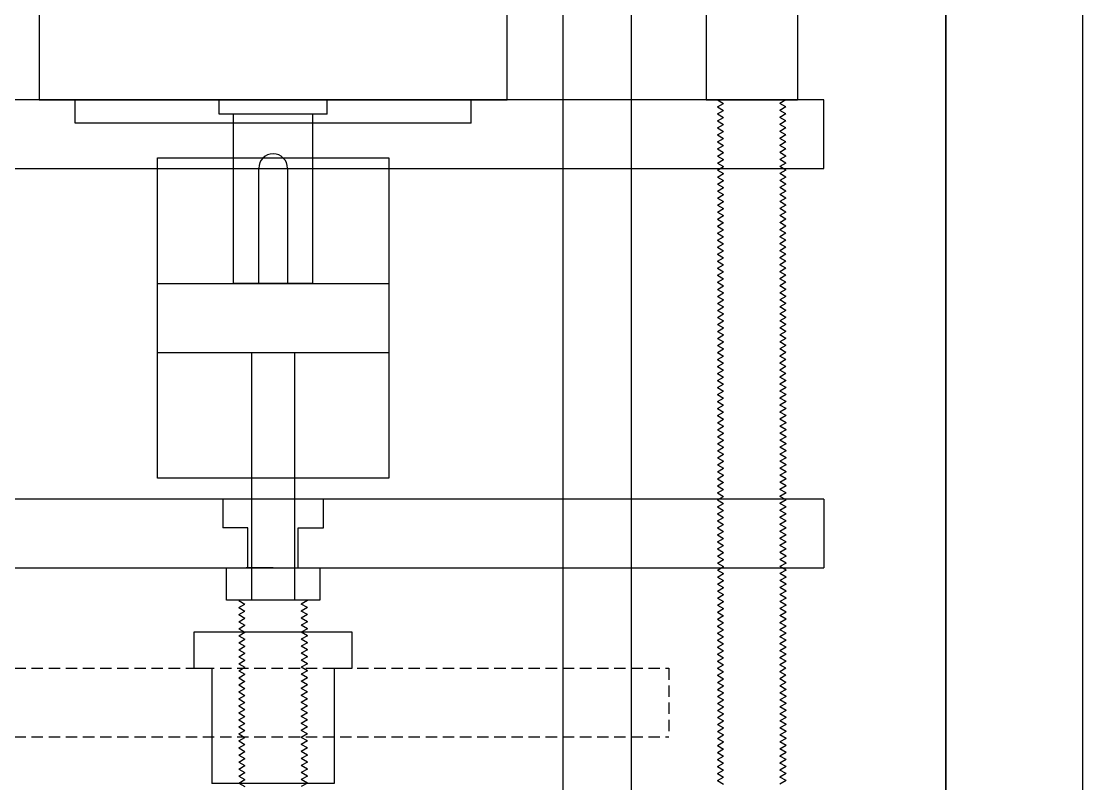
# Model space of a CAD drawing. Header units: centimetres. Extents: x -4347 to 28631, y 41590 to 109107.
# Drawn here: x 13302.1 to 13597.1, y 50828.8 to 51040.7 of the extents above; entities that cross this region are included whole.
import ezdxf

# ---------------------------------------------------------------- set-up
doc = ezdxf.new("R2010")
doc.units = ezdxf.units.CM
doc.header["$LTSCALE"] = 0.5
doc.linetypes.add('DASHED2', pattern=[9.525, 6.35, -3.175])

msp = doc.modelspace()

# ---------------------------------------------------------------- linework, layer by layer
for p, q in [((13558.967, 51580.685), (13558.967, 50418.785)), ((13597.067, 50418.785), (13597.067, 51580.685)), ((13452.542, 51250.885), (13452.542, 50710.885)), ((13471.592, 51250.885), (13471.592, 50710.885)), ((13492.367, 51188.785), (13492.367, 51018.835)), ((13517.767, 51188.785), (13517.767, 51018.835)), ((13307.067, 51140.835), (13307.067, 51018.835)), ((13437.067, 51018.835), (13437.067, 51140.835)), ((13558.967, 50680.685), (13558.967, 51130.685)), ((13525.067, 51018.835), (13219.067, 51018.835)), ((13307.067, 51018.835), (13437.067, 51018.835)), ((13317.067, 51012.335), (13317.067, 51018.835)), ((13402.067, 51018.835), (13342.067, 51018.835)), ((13357.067, 51014.835), (13357.067, 51018.835)), ((13383.067, 51018.835), (13361.067, 51018.835)), ((13364.067, 51018.835), (13380.067, 51018.835)), ((13387.067, 51014.835), (13387.067, 51018.835)), ((13427.067, 51012.335), (13427.067, 51018.835)), ((13517.767, 51018.835), (13492.367, 51018.835)), ((13492.367, 51018.835), (13517.767, 51018.835)), ((13514.592, 51018.835), (13495.542, 51018.835)), ((13495.542, 51018.835), (13497.234, 51017.858)), ((13495.542, 51018.835), (13514.592, 51018.835)), ((13495.542, 51016.885), (13497.234, 51017.862)), ((13514.592, 51018.835), (13512.9, 51017.858)), ((13514.592, 51016.885), (13512.9, 51017.862)), ((13525.067, 50999.785), (13525.067, 51018.835)), ((13387.067, 51014.835), (13357.067, 51014.835)), ((13361.067, 50967.835), (13361.067, 51014.835)), ((13383.067, 50967.835), (13383.067, 51014.835)), ((13495.542, 51016.885), (13497.234, 51015.908)), ((13495.542, 51014.935), (13497.234, 51015.912)), ((13495.542, 51014.935), (13497.234, 51013.958)), ((13514.592, 51016.885), (13512.9, 51015.908)), ((13514.592, 51014.935), (13512.9, 51015.912)), ((13514.592, 51014.935), (13512.9, 51013.958)), ((13427.067, 51012.335), (13317.067, 51012.335)), ((13495.542, 51012.985), (13497.234, 51013.962)), ((13495.542, 51012.985), (13497.234, 51012.008)), ((13495.542, 51011.035), (13497.234, 51012.012)), ((13514.592, 51012.985), (13512.9, 51013.962)), ((13514.592, 51012.985), (13512.9, 51012.008)), ((13514.592, 51011.035), (13512.9, 51012.012)), ((13495.542, 51011.035), (13497.234, 51010.058)), ((13495.542, 51009.085), (13497.234, 51010.062)), ((13495.542, 51009.085), (13497.234, 51008.108)), ((13514.592, 51011.035), (13512.9, 51010.058)), ((13514.592, 51009.085), (13512.9, 51010.062)), ((13514.592, 51009.085), (13512.9, 51008.108)), ((13495.542, 51007.135), (13497.234, 51008.112)), ((13495.542, 51007.135), (13497.234, 51006.158)), ((13495.542, 51005.185), (13497.234, 51006.162)), ((13514.592, 51007.135), (13512.9, 51008.112)), ((13514.592, 51007.135), (13512.9, 51006.158)), ((13514.592, 51005.185), (13512.9, 51006.162)), ((13339.917, 51002.735), (13404.217, 51002.735)), ((13339.917, 50913.735), (13339.917, 51002.735)), ((13404.217, 51002.735), (13404.217, 50913.735)), ((13495.542, 51005.185), (13497.234, 51004.208)), ((13495.542, 51003.235), (13497.234, 51004.212)), ((13495.542, 51003.235), (13497.234, 51002.258)), ((13514.592, 51005.185), (13512.9, 51004.208)), ((13514.592, 51003.235), (13512.9, 51004.212)), ((13514.592, 51003.235), (13512.9, 51002.258)), ((13219.067, 50999.785), (13525.067, 50999.785)), ((13368.067, 50967.835), (13368.067, 50999.835)), ((13376.067, 50999.835), (13376.067, 50967.835)), ((13495.542, 51001.285), (13497.234, 51002.262)), ((13495.542, 51001.285), (13497.234, 51000.308)), ((13495.542, 50999.335), (13497.234, 51000.312)), ((13514.592, 51001.285), (13512.9, 51002.262)), ((13514.592, 51001.285), (13512.9, 51000.308)), ((13514.592, 50999.335), (13512.9, 51000.312)), ((13495.542, 50999.335), (13497.234, 50998.358)), ((13495.542, 50997.385), (13497.234, 50998.362)), ((13495.542, 50997.385), (13497.234, 50996.408)), ((13514.592, 50999.335), (13512.9, 50998.358)), ((13514.592, 50997.385), (13512.9, 50998.362)), ((13514.592, 50997.385), (13512.9, 50996.408)), ((13495.542, 50995.435), (13497.234, 50996.412)), ((13495.542, 50995.435), (13497.234, 50994.458)), ((13495.542, 50993.485), (13497.234, 50994.462)), ((13514.592, 50995.435), (13512.9, 50996.412)), ((13514.592, 50995.435), (13512.9, 50994.458)), ((13514.592, 50993.485), (13512.9, 50994.462)), ((13495.542, 50993.485), (13497.234, 50992.508)), ((13495.542, 50991.535), (13497.234, 50992.512)), ((13495.542, 50991.535), (13497.234, 50990.558)), ((13514.592, 50993.485), (13512.9, 50992.508)), ((13514.592, 50991.535), (13512.9, 50992.512)), ((13514.592, 50991.535), (13512.9, 50990.558)), ((13495.542, 50989.585), (13497.234, 50990.562)), ((13495.542, 50989.585), (13497.234, 50988.608)), ((13495.542, 50987.635), (13497.234, 50988.612)), ((13514.592, 50989.585), (13512.9, 50990.562)), ((13514.592, 50989.585), (13512.9, 50988.608)), ((13514.592, 50987.635), (13512.9, 50988.612)), ((13495.542, 50987.635), (13497.234, 50986.658)), ((13495.542, 50985.685), (13497.234, 50986.662)), ((13495.542, 50985.685), (13497.234, 50984.708)), ((13514.592, 50987.635), (13512.9, 50986.658)), ((13514.592, 50985.685), (13512.9, 50986.662)), ((13514.592, 50985.685), (13512.9, 50984.708)), ((13495.542, 50983.735), (13497.234, 50984.712)), ((13495.542, 50983.735), (13497.234, 50982.758)), ((13495.542, 50981.785), (13497.234, 50982.762)), ((13514.592, 50983.735), (13512.9, 50984.712)), ((13514.592, 50983.735), (13512.9, 50982.758)), ((13514.592, 50981.785), (13512.9, 50982.762)), ((13495.542, 50981.785), (13497.234, 50980.808)), ((13495.542, 50979.835), (13497.234, 50980.812)), ((13495.542, 50979.835), (13497.234, 50978.858)), ((13514.592, 50981.785), (13512.9, 50980.808)), ((13514.592, 50979.835), (13512.9, 50980.812)), ((13514.592, 50979.835), (13512.9, 50978.858)), ((13495.542, 50977.885), (13497.234, 50978.862)), ((13495.542, 50977.885), (13497.234, 50976.908)), ((13495.542, 50975.935), (13497.234, 50976.912)), ((13514.592, 50977.885), (13512.9, 50978.862)), ((13514.592, 50977.885), (13512.9, 50976.908)), ((13514.592, 50975.935), (13512.9, 50976.912)), ((13495.542, 50975.935), (13497.234, 50974.958)), ((13495.542, 50973.985), (13497.234, 50974.962)), ((13495.542, 50973.985), (13497.234, 50973.008)), ((13514.592, 50975.935), (13512.9, 50974.958)), ((13514.592, 50973.985), (13512.9, 50974.962)), ((13514.592, 50973.985), (13512.9, 50973.008)), ((13495.542, 50972.035), (13497.234, 50973.012)), ((13495.542, 50972.035), (13497.234, 50971.058)), ((13495.542, 50970.085), (13497.234, 50971.062)), ((13514.592, 50972.035), (13512.9, 50973.012)), ((13514.592, 50972.035), (13512.9, 50971.058)), ((13514.592, 50970.085), (13512.9, 50971.062)), ((13339.917, 50967.835), (13404.217, 50967.835)), ((13383.067, 50967.835), (13361.067, 50967.835)), ((13372.067, 50967.835), (13368.067, 50967.835)), ((13495.542, 50970.085), (13497.234, 50969.108)), ((13495.542, 50968.135), (13497.234, 50969.112)), ((13495.542, 50968.135), (13497.234, 50967.158)), ((13495.542, 50966.185), (13497.234, 50967.162)), ((13514.592, 50970.085), (13512.9, 50969.108)), ((13514.592, 50968.135), (13512.9, 50969.112)), ((13514.592, 50968.135), (13512.9, 50967.158)), ((13514.592, 50966.185), (13512.9, 50967.162)), ((13495.542, 50966.185), (13497.234, 50965.208)), ((13495.542, 50964.235), (13497.234, 50965.212)), ((13495.542, 50964.235), (13497.234, 50963.258)), ((13514.592, 50966.185), (13512.9, 50965.208)), ((13514.592, 50964.235), (13512.9, 50965.212)), ((13514.592, 50964.235), (13512.9, 50963.258)), ((13495.542, 50962.285), (13497.234, 50963.262)), ((13495.542, 50962.285), (13497.234, 50961.308)), ((13495.542, 50960.335), (13497.234, 50961.312)), ((13514.592, 50962.285), (13512.9, 50963.262)), ((13514.592, 50962.285), (13512.9, 50961.308)), ((13514.592, 50960.335), (13512.9, 50961.312)), ((13495.542, 50960.335), (13497.234, 50959.358)), ((13495.542, 50958.385), (13497.234, 50959.362)), ((13495.542, 50958.385), (13497.234, 50957.408)), ((13514.592, 50960.335), (13512.9, 50959.358)), ((13514.592, 50958.385), (13512.9, 50959.362)), ((13514.592, 50958.385), (13512.9, 50957.408)), ((13495.542, 50956.435), (13497.234, 50957.412)), ((13495.542, 50956.435), (13497.234, 50955.458)), ((13495.542, 50954.485), (13497.234, 50955.462)), ((13514.592, 50956.435), (13512.9, 50957.412)), ((13514.592, 50956.435), (13512.9, 50955.458)), ((13514.592, 50954.485), (13512.9, 50955.462)), ((13495.542, 50954.485), (13497.234, 50953.508)), ((13495.542, 50952.535), (13497.234, 50953.512)), ((13495.542, 50952.535), (13497.234, 50951.558)), ((13514.592, 50954.485), (13512.9, 50953.508)), ((13514.592, 50952.535), (13512.9, 50953.512)), ((13514.592, 50952.535), (13512.9, 50951.558)), ((13495.542, 50950.585), (13497.234, 50951.562)), ((13495.542, 50950.585), (13497.234, 50949.608)), ((13495.542, 50948.635), (13497.234, 50949.612)), ((13514.592, 50950.585), (13512.9, 50951.562)), ((13514.592, 50950.585), (13512.9, 50949.608)), ((13514.592, 50948.635), (13512.9, 50949.612)), ((13339.917, 50948.635), (13404.217, 50948.635)), ((13366.067, 50948.635), (13366.067, 50879.835)), ((13367.067, 50948.635), (13377.067, 50948.635)), ((13378.067, 50879.835), (13378.067, 50948.635)), ((13495.542, 50948.635), (13497.234, 50947.658)), ((13495.545, 50946.683), (13497.237, 50947.66)), ((13495.545, 50946.683), (13497.237, 50945.706)), ((13514.588, 50946.683), (13512.896, 50947.66)), ((13514.588, 50946.683), (13512.896, 50945.706)), ((13514.592, 50948.635), (13512.9, 50947.658)), ((13495.545, 50944.733), (13497.237, 50945.71)), ((13495.545, 50944.733), (13497.237, 50943.756)), ((13495.545, 50942.783), (13497.237, 50943.76)), ((13514.588, 50944.733), (13512.896, 50945.71)), ((13514.588, 50944.733), (13512.896, 50943.756)), ((13514.588, 50942.783), (13512.896, 50943.76)), ((13495.545, 50942.783), (13497.237, 50941.806)), ((13495.545, 50940.833), (13497.237, 50941.81)), ((13495.545, 50940.833), (13496.021, 50940.558)), ((13495.545, 50940.833), (13497.237, 50939.856)), ((13514.588, 50942.783), (13512.896, 50941.806)), ((13514.588, 50940.833), (13512.896, 50941.81)), ((13514.595, 50940.833), (13512.903, 50939.856)), ((13514.588, 50940.833), (13514.112, 50940.558)), ((13495.545, 50938.883), (13497.237, 50939.86)), ((13495.545, 50938.883), (13497.237, 50937.906)), ((13495.545, 50936.933), (13497.237, 50937.91)), ((13514.595, 50938.883), (13512.903, 50939.86)), ((13514.595, 50938.883), (13512.903, 50937.906)), ((13514.595, 50936.933), (13512.903, 50937.91)), ((13495.545, 50936.933), (13497.237, 50935.956)), ((13495.545, 50934.983), (13497.237, 50935.96)), ((13495.545, 50934.983), (13497.237, 50934.006)), ((13514.595, 50936.933), (13512.903, 50935.956)), ((13514.595, 50934.983), (13512.903, 50935.96)), ((13514.595, 50934.983), (13512.903, 50934.006)), ((13495.545, 50933.033), (13497.237, 50934.01)), ((13495.545, 50933.033), (13497.237, 50932.056)), ((13495.545, 50931.083), (13497.237, 50932.06)), ((13514.595, 50933.033), (13512.903, 50934.01)), ((13514.595, 50933.033), (13512.903, 50932.056)), ((13514.595, 50931.083), (13512.903, 50932.06)), ((13495.545, 50931.083), (13497.237, 50930.106)), ((13495.545, 50929.133), (13497.237, 50930.11)), ((13495.545, 50929.133), (13497.237, 50928.156)), ((13514.595, 50931.083), (13512.903, 50930.106)), ((13514.595, 50929.133), (13512.903, 50930.11)), ((13514.595, 50929.133), (13512.903, 50928.156)), ((13495.545, 50927.183), (13497.237, 50928.16)), ((13495.545, 50927.183), (13497.237, 50926.206)), ((13495.545, 50925.233), (13497.237, 50926.21)), ((13514.595, 50927.183), (13512.903, 50928.16)), ((13514.595, 50927.183), (13512.903, 50926.206)), ((13514.595, 50925.233), (13512.903, 50926.21)), ((13495.545, 50925.233), (13497.237, 50924.256)), ((13495.545, 50923.283), (13497.237, 50924.26)), ((13495.545, 50923.283), (13497.237, 50922.306)), ((13514.595, 50925.233), (13512.903, 50924.256)), ((13514.595, 50923.283), (13512.903, 50924.26)), ((13514.595, 50923.283), (13512.903, 50922.306)), ((13495.545, 50921.333), (13497.237, 50922.31)), ((13495.545, 50921.333), (13497.237, 50920.356)), ((13495.545, 50919.383), (13497.237, 50920.36)), ((13514.595, 50921.333), (13512.903, 50922.31)), ((13514.595, 50921.333), (13512.903, 50920.356)), ((13514.595, 50919.383), (13512.903, 50920.36)), ((13495.545, 50919.383), (13497.237, 50918.406)), ((13495.545, 50917.433), (13497.237, 50918.41)), ((13495.545, 50917.433), (13497.237, 50916.456)), ((13495.546, 50917.431), (13497.238, 50916.454)), ((13514.595, 50919.383), (13512.903, 50918.406)), ((13514.595, 50917.433), (13512.903, 50918.41)), ((13514.595, 50917.433), (13512.903, 50916.456)), ((13514.596, 50917.431), (13512.904, 50916.454)), ((13495.546, 50915.481), (13497.238, 50916.458)), ((13495.546, 50915.481), (13497.238, 50914.504)), ((13495.546, 50913.531), (13497.238, 50914.508)), ((13514.596, 50915.481), (13512.904, 50916.458)), ((13514.596, 50915.481), (13512.904, 50914.504)), ((13514.596, 50913.531), (13512.904, 50914.508)), ((13404.217, 50913.735), (13339.917, 50913.735)), ((13495.546, 50913.531), (13497.238, 50912.554)), ((13495.546, 50911.581), (13497.238, 50912.558)), ((13495.546, 50911.581), (13497.238, 50910.604)), ((13514.596, 50913.531), (13512.904, 50912.554)), ((13514.596, 50911.581), (13512.904, 50912.558)), ((13514.596, 50911.581), (13512.904, 50910.604)), ((13495.546, 50909.631), (13497.238, 50910.608)), ((13495.546, 50909.631), (13497.238, 50908.654)), ((13495.546, 50907.681), (13497.238, 50908.658)), ((13514.596, 50909.631), (13512.904, 50910.608)), ((13514.596, 50909.631), (13512.904, 50908.654)), ((13514.596, 50907.681), (13512.904, 50908.658)), ((13525.067, 50907.885), (13219.067, 50907.885)), ((13358.077, 50907.885), (13358.077, 50899.885)), ((13386.057, 50899.885), (13386.057, 50907.885)), ((13495.546, 50907.681), (13497.238, 50906.704)), ((13495.546, 50905.731), (13497.238, 50906.708)), ((13495.546, 50905.731), (13497.238, 50904.754)), ((13514.596, 50907.681), (13512.904, 50906.704)), ((13514.596, 50905.731), (13512.904, 50906.708)), ((13514.596, 50905.731), (13512.904, 50904.754)), ((13525.067, 50907.885), (13525.067, 50888.835)), ((13495.546, 50903.781), (13497.238, 50904.758)), ((13495.546, 50903.781), (13497.238, 50902.804)), ((13495.546, 50901.831), (13497.238, 50902.808)), ((13514.596, 50903.781), (13512.904, 50904.758)), ((13514.596, 50903.781), (13512.904, 50902.804)), ((13514.596, 50901.831), (13512.904, 50902.808)), ((13365.067, 50899.885), (13358.077, 50899.885)), ((13365.067, 50888.835), (13365.067, 50899.885)), ((13379.067, 50888.835), (13379.067, 50899.885)), ((13379.067, 50899.885), (13386.057, 50899.885)), ((13495.546, 50901.831), (13497.238, 50900.854)), ((13495.546, 50899.881), (13497.238, 50900.858)), ((13495.546, 50899.881), (13497.238, 50898.904)), ((13514.596, 50901.831), (13512.904, 50900.854)), ((13514.596, 50899.881), (13512.904, 50900.858)), ((13514.596, 50899.881), (13512.904, 50898.904)), ((13495.546, 50897.931), (13497.238, 50898.908)), ((13495.546, 50897.931), (13497.238, 50896.954)), ((13495.546, 50895.981), (13497.238, 50896.958)), ((13514.596, 50897.931), (13512.904, 50898.908)), ((13514.596, 50897.931), (13512.904, 50896.954)), ((13514.596, 50895.981), (13512.904, 50896.958)), ((13495.546, 50895.981), (13497.238, 50895.004)), ((13495.546, 50894.031), (13497.238, 50895.008)), ((13495.546, 50894.031), (13497.238, 50893.054)), ((13514.596, 50895.981), (13512.904, 50895.004)), ((13514.596, 50894.031), (13512.904, 50895.008)), ((13514.596, 50894.031), (13512.904, 50893.054)), ((13495.546, 50892.081), (13497.238, 50893.058)), ((13495.546, 50892.081), (13497.238, 50891.104)), ((13495.546, 50890.131), (13497.238, 50891.108)), ((13514.596, 50892.081), (13512.904, 50893.058)), ((13514.596, 50892.081), (13512.904, 50891.104)), ((13514.596, 50890.131), (13512.904, 50891.108)), ((13219.067, 50888.835), (13525.067, 50888.835)), ((13359.067, 50879.835), (13359.067, 50888.835)), ((13372.067, 50888.835), (13364.567, 50888.835)), ((13372.067, 50888.835), (13388.067, 50888.835)), ((13372.067, 50888.835), (13379.567, 50888.835)), ((13372.067, 50888.835), (13382.067, 50888.835)), ((13385.067, 50888.835), (13385.067, 50879.835)), ((13495.546, 50890.131), (13497.238, 50889.154)), ((13495.546, 50888.181), (13497.238, 50889.158)), ((13495.546, 50888.181), (13497.238, 50887.204)), ((13514.596, 50890.131), (13512.904, 50889.154)), ((13514.596, 50888.181), (13512.904, 50889.158)), ((13514.596, 50888.181), (13512.904, 50887.204)), ((13495.546, 50886.231), (13497.238, 50887.208)), ((13495.546, 50886.231), (13497.238, 50885.254)), ((13495.546, 50884.281), (13497.238, 50885.258)), ((13514.596, 50886.231), (13512.904, 50887.208)), ((13514.596, 50886.231), (13512.904, 50885.254)), ((13514.596, 50884.281), (13512.904, 50885.258)), ((13495.546, 50884.281), (13497.238, 50883.304)), ((13495.546, 50882.331), (13497.238, 50883.308)), ((13495.546, 50882.331), (13497.238, 50881.354)), ((13514.596, 50884.281), (13512.904, 50883.304)), ((13514.596, 50882.331), (13512.904, 50883.308)), ((13514.596, 50882.331), (13512.904, 50881.354)), ((13385.067, 50879.835), (13359.067, 50879.835)), ((13362.542, 50879.685), (13362.801, 50879.835)), ((13362.542, 50879.685), (13364.234, 50878.708)), ((13362.542, 50877.735), (13364.234, 50878.712)), ((13381.592, 50879.685), (13379.9, 50878.708)), ((13381.592, 50877.735), (13379.9, 50878.712)), ((13381.592, 50879.685), (13381.332, 50879.835)), ((13495.546, 50880.381), (13497.238, 50881.358)), ((13495.546, 50880.381), (13497.238, 50879.404)), ((13495.546, 50878.431), (13497.238, 50879.408)), ((13514.596, 50880.381), (13512.904, 50881.358)), ((13514.596, 50880.381), (13512.904, 50879.404)), ((13514.596, 50878.431), (13512.904, 50879.408)), ((13362.542, 50877.735), (13364.234, 50876.758)), ((13362.542, 50875.785), (13364.234, 50876.762)), ((13362.542, 50875.785), (13364.234, 50874.808)), ((13381.592, 50877.735), (13379.9, 50876.758)), ((13381.592, 50875.785), (13379.9, 50876.762)), ((13381.592, 50875.785), (13379.9, 50874.808)), ((13495.546, 50878.431), (13497.238, 50877.454)), ((13495.546, 50876.481), (13497.238, 50877.458)), ((13495.546, 50876.481), (13497.238, 50875.504)), ((13514.596, 50878.431), (13512.904, 50877.454)), ((13514.596, 50876.481), (13512.904, 50877.458)), ((13514.596, 50876.481), (13512.904, 50875.504)), ((13362.542, 50873.835), (13364.234, 50874.812)), ((13362.542, 50873.835), (13364.234, 50872.858)), ((13362.542, 50871.885), (13364.234, 50872.862)), ((13381.592, 50873.835), (13379.9, 50874.812)), ((13381.592, 50873.835), (13379.9, 50872.858)), ((13381.592, 50871.885), (13379.9, 50872.862)), ((13495.546, 50874.531), (13497.238, 50875.508)), ((13495.546, 50874.531), (13497.238, 50873.554)), ((13495.546, 50872.581), (13497.238, 50873.558)), ((13514.596, 50874.531), (13512.904, 50875.508)), ((13514.596, 50874.531), (13512.904, 50873.554)), ((13514.596, 50872.581), (13512.904, 50873.558)), ((13394.067, 50870.885), (13350.067, 50870.885)), ((13350.067, 50870.885), (13350.067, 50860.885)), ((13362.542, 50871.885), (13364.234, 50870.908)), ((13362.542, 50869.935), (13364.234, 50870.912)), ((13362.542, 50869.935), (13364.234, 50868.958)), ((13381.592, 50871.885), (13379.9, 50870.908)), ((13381.592, 50869.935), (13379.9, 50870.912)), ((13381.592, 50869.935), (13379.9, 50868.958)), ((13394.067, 50860.885), (13394.067, 50870.885)), ((13495.546, 50872.581), (13497.238, 50871.604)), ((13495.546, 50870.631), (13497.238, 50871.608)), ((13495.546, 50870.631), (13497.238, 50869.654)), ((13514.596, 50872.581), (13512.904, 50871.604)), ((13514.596, 50870.631), (13512.904, 50871.608)), ((13514.596, 50870.631), (13512.904, 50869.654)), ((13362.542, 50867.985), (13364.234, 50868.962)), ((13362.542, 50867.985), (13364.234, 50867.008)), ((13362.542, 50866.035), (13364.234, 50867.012)), ((13381.592, 50867.985), (13379.9, 50868.962)), ((13381.592, 50867.985), (13379.9, 50867.008)), ((13381.592, 50866.035), (13379.9, 50867.012)), ((13495.546, 50868.681), (13497.238, 50869.658)), ((13495.546, 50868.681), (13497.238, 50867.704)), ((13495.546, 50866.731), (13497.238, 50867.708)), ((13514.596, 50868.681), (13512.904, 50869.658)), ((13514.596, 50868.681), (13512.904, 50867.704)), ((13514.596, 50866.731), (13512.904, 50867.708)), ((13362.542, 50866.035), (13364.234, 50865.058)), ((13362.542, 50864.085), (13364.234, 50865.062)), ((13362.542, 50864.085), (13364.234, 50863.108)), ((13381.592, 50866.035), (13379.9, 50865.058)), ((13381.592, 50864.085), (13379.9, 50865.062)), ((13381.592, 50864.085), (13379.9, 50863.108)), ((13495.546, 50866.731), (13497.238, 50865.754)), ((13495.546, 50864.781), (13497.238, 50865.758)), ((13495.546, 50864.781), (13497.238, 50863.804)), ((13514.596, 50866.731), (13512.904, 50865.754)), ((13514.596, 50864.781), (13512.904, 50865.758)), ((13514.596, 50864.781), (13512.904, 50863.804)), ((13362.542, 50862.135), (13364.234, 50863.112)), ((13362.542, 50862.135), (13364.234, 50861.158)), ((13362.542, 50860.185), (13364.234, 50861.162)), ((13381.592, 50862.135), (13379.9, 50863.112)), ((13381.592, 50862.135), (13379.9, 50861.158)), ((13381.592, 50860.185), (13379.9, 50861.162)), ((13495.546, 50862.831), (13497.238, 50863.808)), ((13495.546, 50862.831), (13497.238, 50861.854)), ((13495.549, 50860.879), (13497.241, 50861.856)), ((13514.593, 50860.879), (13512.901, 50861.856)), ((13514.596, 50862.831), (13512.904, 50863.808)), ((13514.596, 50862.831), (13512.904, 50861.854)), ((13350.067, 50860.885), (13355.067, 50860.885)), ((13355.067, 50860.885), (13355.067, 50828.885)), ((13362.542, 50860.185), (13364.234, 50859.208)), ((13362.542, 50858.235), (13364.234, 50859.212)), ((13362.542, 50858.235), (13364.234, 50857.258)), ((13381.592, 50860.185), (13379.9, 50859.208)), ((13381.592, 50858.235), (13379.9, 50859.212)), ((13381.592, 50858.235), (13379.9, 50857.258)), ((13389.067, 50860.885), (13389.067, 50828.885)), ((13389.067, 50860.885), (13394.067, 50860.885)), ((13495.549, 50860.879), (13497.241, 50859.903)), ((13495.549, 50858.929), (13497.241, 50859.906)), ((13495.549, 50858.929), (13497.241, 50857.953)), ((13514.593, 50860.879), (13512.901, 50859.903)), ((13514.593, 50858.929), (13512.901, 50859.906)), ((13514.593, 50858.929), (13512.901, 50857.953)), ((13362.542, 50856.285), (13364.234, 50857.262)), ((13362.542, 50856.285), (13364.234, 50855.308)), ((13362.542, 50854.335), (13364.234, 50855.312)), ((13381.592, 50856.285), (13379.9, 50857.262)), ((13381.592, 50856.285), (13379.9, 50855.308)), ((13381.592, 50854.335), (13379.9, 50855.312)), ((13495.549, 50856.979), (13497.241, 50857.956)), ((13495.549, 50856.979), (13497.241, 50856.003)), ((13495.549, 50855.029), (13497.241, 50856.006)), ((13514.593, 50856.979), (13512.901, 50857.956)), ((13514.593, 50856.979), (13512.901, 50856.003)), ((13514.593, 50855.029), (13512.901, 50856.006)), ((13362.542, 50854.335), (13364.234, 50853.358)), ((13362.542, 50852.385), (13364.234, 50853.362)), ((13362.542, 50852.385), (13364.234, 50851.408)), ((13381.592, 50854.335), (13379.9, 50853.358)), ((13381.592, 50852.385), (13379.9, 50853.362)), ((13381.592, 50852.385), (13379.9, 50851.408)), ((13495.549, 50855.029), (13496.026, 50854.754)), ((13495.549, 50855.029), (13497.241, 50854.053)), ((13495.549, 50853.079), (13497.241, 50854.056)), ((13495.549, 50853.079), (13497.241, 50852.103)), ((13495.549, 50851.129), (13497.241, 50852.106)), ((13514.599, 50855.029), (13512.907, 50854.053)), ((13514.599, 50853.079), (13512.907, 50854.056)), ((13514.599, 50853.079), (13512.907, 50852.103)), ((13514.599, 50851.129), (13512.907, 50852.106)), ((13514.593, 50855.029), (13514.116, 50854.754)), ((13362.542, 50850.435), (13364.234, 50851.412)), ((13362.542, 50850.435), (13364.234, 50849.458)), ((13362.542, 50848.485), (13364.234, 50849.462)), ((13381.592, 50850.435), (13379.9, 50851.412)), ((13381.592, 50850.435), (13379.9, 50849.458)), ((13381.592, 50848.485), (13379.9, 50849.462)), ((13495.549, 50851.129), (13497.241, 50850.153)), ((13495.549, 50849.179), (13497.241, 50850.156)), ((13495.549, 50849.179), (13497.241, 50848.203)), ((13514.599, 50851.129), (13512.907, 50850.153)), ((13514.599, 50849.179), (13512.907, 50850.156)), ((13514.599, 50849.179), (13512.907, 50848.203)), ((13362.542, 50848.485), (13364.234, 50847.508)), ((13362.542, 50846.535), (13364.234, 50847.512)), ((13362.542, 50846.535), (13364.234, 50845.558)), ((13381.592, 50848.485), (13379.9, 50847.508)), ((13381.592, 50846.535), (13379.9, 50847.512)), ((13381.592, 50846.535), (13379.9, 50845.558)), ((13495.549, 50847.229), (13497.241, 50848.206)), ((13495.549, 50847.229), (13497.241, 50846.253)), ((13495.549, 50845.279), (13497.241, 50846.256)), ((13514.599, 50847.229), (13512.907, 50848.206)), ((13514.599, 50847.229), (13512.907, 50846.253)), ((13514.599, 50845.279), (13512.907, 50846.256)), ((13362.542, 50844.585), (13364.234, 50845.562)), ((13362.542, 50844.585), (13364.234, 50843.608)), ((13362.542, 50842.635), (13364.234, 50843.612)), ((13381.592, 50844.585), (13379.9, 50845.562)), ((13381.592, 50844.585), (13379.9, 50843.608)), ((13381.592, 50842.635), (13379.9, 50843.612)), ((13495.549, 50845.279), (13497.241, 50844.303)), ((13495.549, 50843.329), (13497.241, 50844.306)), ((13495.549, 50843.329), (13497.241, 50842.353)), ((13514.599, 50845.279), (13512.907, 50844.303)), ((13514.599, 50843.329), (13512.907, 50844.306)), ((13514.599, 50843.329), (13512.907, 50842.353)), ((13362.542, 50842.635), (13364.234, 50841.658)), ((13362.542, 50840.685), (13364.234, 50841.662)), ((13362.542, 50840.685), (13364.234, 50839.708)), ((13381.592, 50842.635), (13379.9, 50841.658)), ((13381.592, 50840.685), (13379.9, 50841.662)), ((13381.592, 50840.685), (13379.9, 50839.708)), ((13495.549, 50841.379), (13497.241, 50842.356)), ((13495.549, 50841.379), (13497.241, 50840.403)), ((13495.549, 50839.429), (13497.241, 50840.406)), ((13514.599, 50841.379), (13512.907, 50842.356)), ((13514.599, 50841.379), (13512.907, 50840.403)), ((13514.599, 50839.429), (13512.907, 50840.406)), ((13362.542, 50838.735), (13364.234, 50839.712)), ((13362.542, 50838.735), (13364.234, 50837.758)), ((13362.542, 50836.785), (13364.234, 50837.762)), ((13381.592, 50838.735), (13379.9, 50839.712)), ((13381.592, 50838.735), (13379.9, 50837.758)), ((13381.592, 50836.785), (13379.9, 50837.762)), ((13495.549, 50839.429), (13497.241, 50838.453)), ((13495.549, 50837.479), (13497.241, 50838.456)), ((13495.549, 50837.479), (13497.241, 50836.503)), ((13514.599, 50839.429), (13512.907, 50838.453)), ((13514.599, 50837.479), (13512.907, 50838.456)), ((13514.599, 50837.479), (13512.907, 50836.503)), ((13362.542, 50836.785), (13364.234, 50835.808)), ((13362.542, 50834.835), (13364.234, 50835.812)), ((13362.542, 50834.835), (13364.234, 50833.858)), ((13381.592, 50836.785), (13379.9, 50835.808)), ((13381.592, 50834.835), (13379.9, 50835.812)), ((13381.592, 50834.835), (13379.9, 50833.858)), ((13495.549, 50835.529), (13497.241, 50836.506)), ((13495.549, 50835.529), (13497.241, 50834.553)), ((13495.549, 50833.579), (13497.241, 50834.556)), ((13514.599, 50835.529), (13512.907, 50836.506)), ((13514.599, 50835.529), (13512.907, 50834.553)), ((13514.599, 50833.579), (13512.907, 50834.556)), ((13362.542, 50832.885), (13364.234, 50833.862)), ((13362.542, 50832.885), (13364.234, 50831.908)), ((13362.542, 50830.935), (13364.234, 50831.912)), ((13381.592, 50832.885), (13379.9, 50833.862)), ((13381.592, 50832.885), (13379.9, 50831.908)), ((13381.592, 50830.935), (13379.9, 50831.912)), ((13495.549, 50833.579), (13497.241, 50832.603)), ((13495.549, 50831.629), (13497.241, 50832.606)), ((13495.549, 50831.629), (13497.241, 50830.653)), ((13514.599, 50833.579), (13512.907, 50832.603)), ((13514.599, 50831.629), (13512.907, 50832.606)), ((13514.599, 50831.629), (13512.907, 50830.653)), ((13389.067, 50828.885), (13355.067, 50828.885)), ((13362.542, 50830.935), (13364.234, 50829.958)), ((13362.542, 50828.985), (13364.234, 50829.962)), ((13362.542, 50828.985), (13364.234, 50828.008)), ((13381.592, 50830.935), (13379.9, 50829.958)), ((13381.592, 50828.985), (13379.9, 50829.962)), ((13381.592, 50828.985), (13379.9, 50828.008)), ((13495.549, 50829.676), (13497.241, 50830.653)), ((13495.549, 50829.676), (13497.241, 50828.699)), ((13514.599, 50829.676), (13512.907, 50830.653)), ((13514.599, 50829.676), (13512.907, 50828.699))]:
    msp.add_line(p, q)
at = {"color": 30, "linetype": 'DASHED2', "true_color": 0xf8991e}
for p, q in [((13262.067, 50860.885), (13482.067, 50860.885)), ((13482.067, 50860.885), (13482.067, 50841.835)), ((13262.067, 50841.835), (13482.067, 50841.835))]:
    msp.add_line(p, q, dxfattribs=at)
msp.add_arc((13372.067, 50999.835), 4, 0, 180)

doc.saveas('drawing.dxf')
